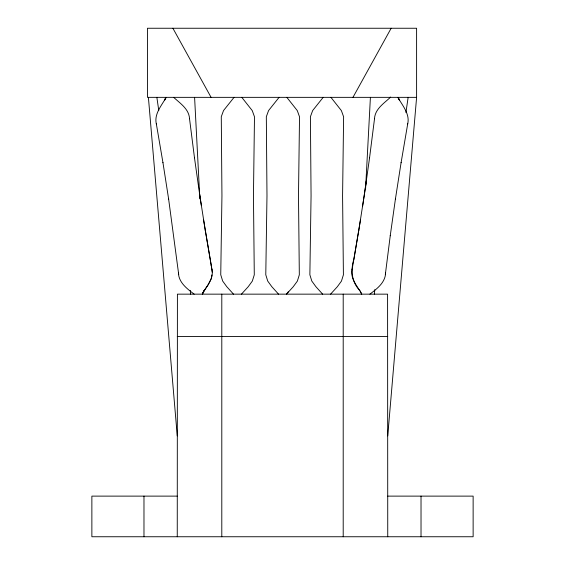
<?xml version="1.0" encoding="UTF-8"?>
<svg xmlns="http://www.w3.org/2000/svg" width="565" height="565" viewBox="0 0 565 565"><rect width="100%" height="100%" fill="white"/><g stroke="black" fill="none" stroke-linecap="round" stroke-linejoin="round"><path stroke-width="0.85" d="M365.597 188.456L370.407 97.35M374.39 294.153L374.779 289.661M387.745 435.905L416.603 97.35L416.603 28.25L147.451 28.25L147.451 97.35L416.603 97.35M390.669 97.053C384.433 103.063 374.962 108.819 374.51 118.728M352.15 269.166C349.848 278.693 357.737 286.37 361.741 294.153L360.442 291.526M385.605 272.387C385.655 282.331 377.067 288.715 369.87 294.153M407.704 123.94C410.091 114.045 402.527 105.683 398.064 97.667L399.49 100.28L398.367 97.618M369.567 157.783L374.553 118.445M385.316 274.668L390.281 235.478M211.91 274.943L211.451 278.397L208.174 284.802L204.445 290.128M364.404 194.332L369.609 157.515M390.238 235.746L395.436 198.929M408.142 97.35L405.924 112.548M360.067 290.798C351.338 282.126 350.582 269.449 353.902 259.215L360.527 219.531M366.374 180.835L362.589 206.373M395.394 199.198L401.122 162.459M358.719 230.795L364.446 194.063M352.108 269.449L358.754 230.527M401.086 162.727L407.746 123.657M165.679 97.618L164.563 100.28L165.983 97.667C161.519 105.683 153.955 114.045 156.343 123.94M202.482 293.666L203.965 290.7L202.305 294.153C206.317 286.37 214.199 278.693 211.896 269.166M202.468 293.708L203.979 290.798M352.97 97.35L391.15 28.25M234.058 97.35L223.535 110.549L221.282 116.715L221.946 195.723L220.746 274.767L222.674 281.045L226.791 286.716L233.514 294.153M279.096 97.35L268.58 110.549L266.327 116.715L266.984 195.723L265.783 274.767L267.711 281.045L271.829 286.716L278.552 294.153M323.187 97.35L312.664 110.549L310.411 116.715L311.068 195.723L309.867 274.767L311.802 281.045L315.92 286.716L322.643 294.153M241.432 294.153L248.183 286.766L252.322 281.116L254.285 274.844L253.452 195.801L254.483 116.8L252.258 110.613L241.792 97.35M288.242 291.844L286.469 294.153L293.221 286.766L297.36 281.116L299.323 274.844L298.49 195.801L299.521 116.8L297.296 110.613L286.829 97.35M330.56 294.153L337.312 286.766L341.451 281.116L343.407 274.844L342.581 195.801L343.612 116.8L341.387 110.613L330.921 97.35M177.269 336.465L387.731 336.465M177.255 496.119L91.869 496.119L91.869 536.75L473.131 536.75L473.131 496.119L387.745 496.119M194.176 294.153C186.98 288.715 178.399 282.331 178.441 272.387M173.66 97.35C180.108 103.346 189.035 108.981 189.536 118.728M172.897 28.25L211.077 97.35M211.303 265.769L203.52 219.531M205.293 230.527L211.939 269.449M156.3 123.657L162.967 162.727M199.6 194.063L205.335 230.795M162.925 162.459L168.653 199.198M212.214 272.076L211.261 265.486M199.473 193.195L201.338 205.547M158.779 110.563L156.858 97.35M194.438 157.515L199.643 194.332M168.61 198.929L178.731 274.668M189.494 118.445L194.48 157.783M190.285 290.41L190.61 294.153M148.397 97.35L177.255 435.905M194.593 97.35L199.855 198.88M421.024 496.119L421.024 536.75M387.745 536.75L387.59 294.153L177.41 294.153L177.255 536.75M343.202 294.153L343.202 536.75M221.798 294.153L221.798 536.75M143.976 496.119L143.976 536.75"/></g></svg>
